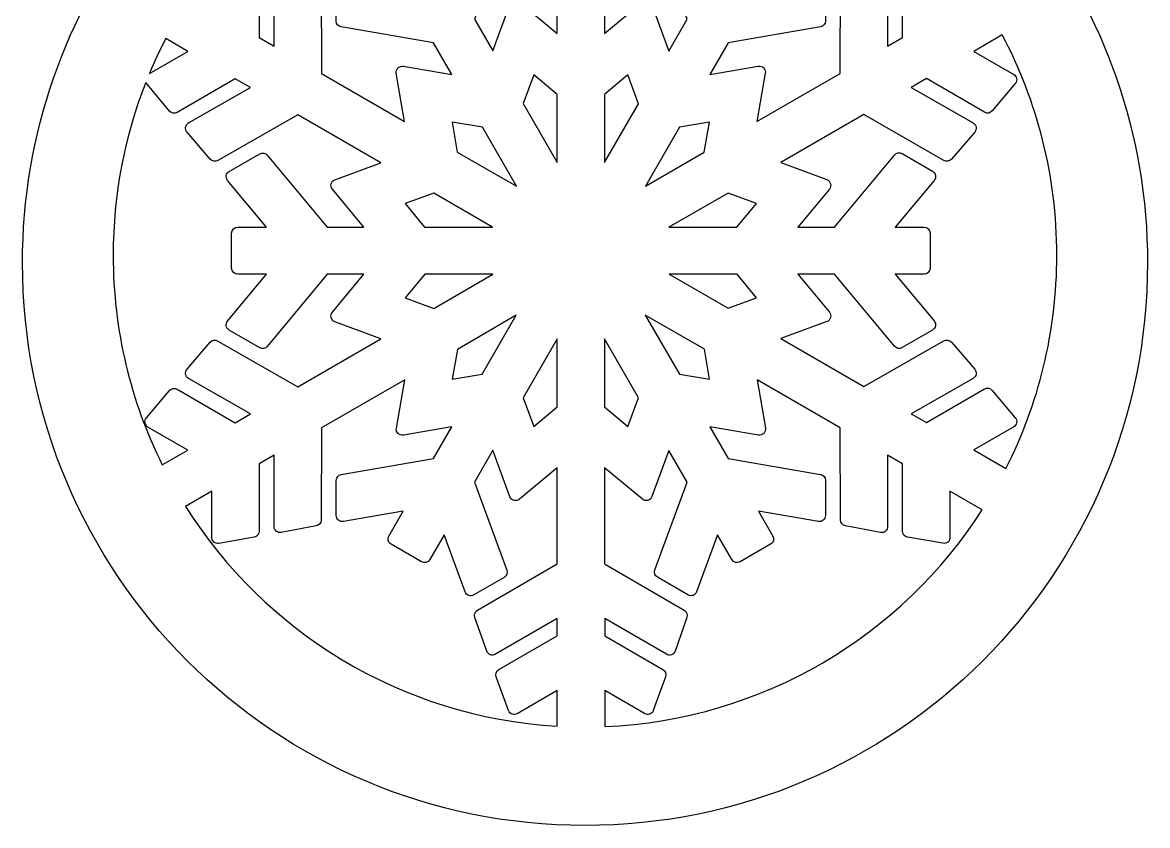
# Model space of a CAD drawing. Header units: centimetres. Extents: x 1 to 127, y -92 to 6.
# Drawn here: x 38.49 to 45.82, y -63.09 to -57.86 of the extents above; entities that cross this region are included whole.
import ezdxf

# ---------------------------------------------------------------- set-up
doc = ezdxf.new("R2010")
doc.units = ezdxf.units.CM
doc.header["$MEASUREMENT"] = 0
doc.layers.add('layer 1', color=7, linetype='Continuous')

msp = doc.modelspace()

# ---------------------------------------------------------------- linework, layer by layer
at = {"layer": 'layer 1', "color": 250}
for points, knots in [([(38.48817, -59.42313), (38.48817, -61.44934), (40.13034, -63.09186), (42.15619, -63.09186), (42.15619, -63.09186), (44.18214, -63.09186), (45.82447, -61.44934), (45.82447, -59.42313), (45.82447, -59.42313), (45.8245, -57.73485), (44.6839, -56.31398), (43.13198, -55.88647), (43.13198, -55.88647), (42.81484, -55.7557), (42.81664, -55.1913), (42.81664, -54.75315), (42.81664, -54.75315), (42.7441, -54.75315), (42.55875, -54.73358), (42.55875, -54.73358), (42.55875, -54.73358), (42.82991, -54.58963), (43.01484, -54.3045), (43.01484, -53.9761), (43.01484, -53.9761), (43.01484, -53.50257), (42.63127, -53.11869), (42.15743, -53.11869), (42.15743, -53.11869), (41.68391, -53.11869), (41.30008, -53.50257), (41.30008, -53.9761), (41.30008, -53.9761), (41.30008, -54.3045), (41.48505, -54.58963), (41.75636, -54.73358), (41.75636, -54.73358), (41.75636, -54.73358), (41.5626, -54.75315), (41.49596, -54.75315), (41.49596, -54.75315), (41.49596, -55.1913), (41.49724, -55.74954), (41.18057, -55.88647), (41.18057, -55.88647), (39.62862, -56.31401), (38.48817, -57.73487), (38.48817, -59.42313)], [0, 0, 0, 0, 0.0769231, 0.0769231, 0.0769231, 0.0769231, 0.1538462, 0.1538462, 0.1538462, 0.1538462, 0.2307692, 0.2307692, 0.2307692, 0.2307692, 0.3076923, 0.3076923, 0.3076923, 0.3076923, 0.3846154, 0.3846154, 0.3846154, 0.3846154, 0.4615385, 0.4615385, 0.4615385, 0.4615385, 0.5384615, 0.5384615, 0.5384615, 0.5384615, 0.6153846, 0.6153846, 0.6153846, 0.6153846, 0.6923077, 0.6923077, 0.6923077, 0.6923077, 0.7692308, 0.7692308, 0.7692308, 0.7692308, 0.8461538, 0.8461538, 0.8461538, 0.8461538, 1, 1, 1, 1]), ([(41.3741, -57.11907), (41.3741, -57.11907), (41.23721, -57.49039), (41.23721, -57.49039), (41.23721, -57.49039), (41.23721, -57.49039), (41.14369, -57.32838), (41.14369, -57.32838), (41.14369, -57.32838), (41.13286, -57.30963), (41.10876, -57.30316), (41.09001, -57.31399), (41.09001, -57.31399), (41.09001, -57.31399), (40.89137, -57.42868), (40.89137, -57.42868), (40.89137, -57.42868), (40.87264, -57.43948), (40.86617, -57.46361), (40.877, -57.48233), (40.877, -57.48233), (40.877, -57.48233), (40.97078, -57.64479), (40.97078, -57.64479), (40.97078, -57.64479), (40.97078, -57.64479), (40.58003, -57.57755), (40.58003, -57.57755), (40.58003, -57.57755), (40.5682, -57.57552), (40.55721, -57.5785), (40.54804, -57.58623), (40.54804, -57.58623), (40.53886, -57.59395), (40.53408, -57.60426), (40.53408, -57.61628), (40.53408, -57.61628), (40.53408, -57.61628), (40.53408, -57.84583), (40.53408, -57.84583), (40.53408, -57.84583), (40.53408, -57.86512), (40.54768, -57.88128), (40.56669, -57.88455), (40.56669, -57.88455), (40.56669, -57.88455), (41.16907, -57.98824), (41.16907, -57.98824), (41.16907, -57.98824), (41.16907, -57.98824), (41.28864, -58.19532), (41.28864, -58.19532), (41.28864, -58.19532), (41.28864, -58.19532), (40.97128, -58.14072), (40.97128, -58.14072), (40.97128, -58.14072), (40.95832, -58.13849), (40.94616, -58.14235), (40.93684, -58.15164), (40.93684, -58.15164), (40.92753, -58.16096), (40.92367, -58.17311), (40.9259, -58.1861), (40.9259, -58.1861), (40.9259, -58.1861), (40.98021, -58.5017), (40.98021, -58.5017), (40.98021, -58.5017), (40.98021, -58.5017), (40.43769, -58.18805), (40.43769, -58.18805), (40.43769, -58.18805), (40.43769, -58.18805), (40.43513, -57.58729), (40.43513, -57.58729), (40.43513, -57.58729), (40.43506, -57.56826), (40.42181, -57.55236), (40.40312, -57.54885), (40.40312, -57.54885), (40.40312, -57.54885), (40.17499, -57.50596), (40.17499, -57.50596), (40.17499, -57.50596), (40.16307, -57.50371), (40.1519, -57.5066), (40.14261, -57.51435), (40.14261, -57.51435), (40.13328, -57.5221), (40.12839, -57.53255), (40.12844, -57.54466), (40.12844, -57.54466), (40.12844, -57.54466), (40.12972, -58.00999), (40.12972, -58.00999), (40.12972, -58.00999), (40.12972, -58.00999), (40.03106, -57.95295), (40.03106, -57.95295), (40.03106, -57.95295), (40.03106, -57.95295), (40.03106, -57.5143), (40.03106, -57.5143), (40.03106, -57.5143), (40.03106, -57.49506), (40.01753, -57.47896), (39.99859, -57.47562), (39.99859, -57.47562), (39.99859, -57.47562), (39.76646, -57.43467), (39.76646, -57.43467), (39.76646, -57.43467), (40.23201, -56.8612), (40.8998, -56.45869), (41.66121, -56.33545), (41.66121, -56.33545), (41.65934, -56.33823), (41.65775, -56.34128), (41.65654, -56.34463), (41.65654, -56.34463), (41.65654, -56.34463), (41.57653, -56.56458), (41.57653, -56.56458), (41.57653, -56.56458), (41.56995, -56.58266), (41.57715, -56.60243), (41.59379, -56.61205), (41.59379, -56.61205), (41.59379, -56.61205), (41.97371, -56.83136), (41.97371, -56.83136), (41.97371, -56.83136), (41.97371, -56.83136), (41.97376, -56.94533), (41.97376, -56.94533), (41.97376, -56.94533), (41.97376, -56.94533), (41.57141, -56.71156), (41.57141, -56.71156), (41.57141, -56.71156), (41.56092, -56.70547), (41.54945, -56.70447), (41.53807, -56.70867), (41.53807, -56.70867), (41.52672, -56.71286), (41.51861, -56.72106), (41.51458, -56.73251), (41.51458, -56.73251), (41.51458, -56.73251), (41.43768, -56.95152), (41.43768, -56.95152), (41.43768, -56.95152), (41.43138, -56.96946), (41.43853, -56.98889), (41.45498, -56.99849), (41.45498, -56.99849), (41.45498, -56.99849), (41.97397, -57.30105), (41.97397, -57.30105), (41.97397, -57.30105), (41.97397, -57.30105), (41.97433, -57.92773), (41.97433, -57.92773), (41.97433, -57.92773), (41.97433, -57.92773), (41.72819, -57.72288), (41.72819, -57.72288), (41.72819, -57.72288), (41.71804, -57.71446), (41.7056, -57.71171), (41.69287, -57.71513), (41.69287, -57.71513), (41.68015, -57.71854), (41.67074, -57.72714), (41.66619, -57.73949), (41.66619, -57.73949), (41.66619, -57.73949), (41.55506, -58.0409), (41.55506, -58.0409), (41.55506, -58.0409), (41.55506, -58.0409), (41.4355, -57.83381), (41.4355, -57.83381), (41.4355, -57.83381), (41.4355, -57.83381), (41.64666, -57.26103), (41.64666, -57.26103), (41.64666, -57.26103), (41.65332, -57.24292), (41.64614, -57.22306), (41.62943, -57.21342), (41.62943, -57.21342), (41.62943, -57.21342), (41.43059, -57.09862), (41.43059, -57.09862), (41.43059, -57.09862), (41.42021, -57.09262), (41.40886, -57.09162), (41.3976, -57.0957), (41.3976, -57.0957), (41.3863, -57.09978), (41.37824, -57.10781), (41.3741, -57.11907)], [0, 0, 0, 0, 0.0192308, 0.0192308, 0.0192308, 0.0192308, 0.0384615, 0.0384615, 0.0384615, 0.0384615, 0.0576923, 0.0576923, 0.0576923, 0.0576923, 0.0769231, 0.0769231, 0.0769231, 0.0769231, 0.0961538, 0.0961538, 0.0961538, 0.0961538, 0.1153846, 0.1153846, 0.1153846, 0.1153846, 0.1346154, 0.1346154, 0.1346154, 0.1346154, 0.1538462, 0.1538462, 0.1538462, 0.1538462, 0.1730769, 0.1730769, 0.1730769, 0.1730769, 0.1923077, 0.1923077, 0.1923077, 0.1923077, 0.2115385, 0.2115385, 0.2115385, 0.2115385, 0.2307692, 0.2307692, 0.2307692, 0.2307692, 0.25, 0.25, 0.25, 0.25, 0.2692308, 0.2692308, 0.2692308, 0.2692308, 0.2884615, 0.2884615, 0.2884615, 0.2884615, 0.3076923, 0.3076923, 0.3076923, 0.3076923, 0.3269231, 0.3269231, 0.3269231, 0.3269231, 0.3461538, 0.3461538, 0.3461538, 0.3461538, 0.3653846, 0.3653846, 0.3653846, 0.3653846, 0.3846154, 0.3846154, 0.3846154, 0.3846154, 0.4038462, 0.4038462, 0.4038462, 0.4038462, 0.4230769, 0.4230769, 0.4230769, 0.4230769, 0.4423077, 0.4423077, 0.4423077, 0.4423077, 0.4615385, 0.4615385, 0.4615385, 0.4615385, 0.4807692, 0.4807692, 0.4807692, 0.4807692, 0.5, 0.5, 0.5, 0.5, 0.5192308, 0.5192308, 0.5192308, 0.5192308, 0.5384615, 0.5384615, 0.5384615, 0.5384615, 0.5576923, 0.5576923, 0.5576923, 0.5576923, 0.5769231, 0.5769231, 0.5769231, 0.5769231, 0.5961538, 0.5961538, 0.5961538, 0.5961538, 0.6153846, 0.6153846, 0.6153846, 0.6153846, 0.6346154, 0.6346154, 0.6346154, 0.6346154, 0.6538462, 0.6538462, 0.6538462, 0.6538462, 0.6730769, 0.6730769, 0.6730769, 0.6730769, 0.6923077, 0.6923077, 0.6923077, 0.6923077, 0.7115385, 0.7115385, 0.7115385, 0.7115385, 0.7307692, 0.7307692, 0.7307692, 0.7307692, 0.75, 0.75, 0.75, 0.75, 0.7692308, 0.7692308, 0.7692308, 0.7692308, 0.7884615, 0.7884615, 0.7884615, 0.7884615, 0.8076923, 0.8076923, 0.8076923, 0.8076923, 0.8269231, 0.8269231, 0.8269231, 0.8269231, 0.8461538, 0.8461538, 0.8461538, 0.8461538, 0.8653846, 0.8653846, 0.8653846, 0.8653846, 0.8846154, 0.8846154, 0.8846154, 0.8846154, 0.9038462, 0.9038462, 0.9038462, 0.9038462, 0.9230769, 0.9230769, 0.9230769, 0.9230769, 0.9423077, 0.9423077, 0.9423077, 0.9423077, 0.9615385, 0.9615385, 0.9615385, 0.9615385, 1, 1, 1, 1]), ([(42.52974, -57.72259), (42.52974, -57.72259), (42.2836, -57.92742), (42.2836, -57.92742), (42.2836, -57.92742), (42.2836, -57.92742), (42.28398, -57.30075), (42.28398, -57.30075), (42.28398, -57.30075), (42.28398, -57.30075), (42.80297, -56.99818), (42.80297, -56.99818), (42.80297, -56.99818), (42.81942, -56.9886), (42.82655, -56.96917), (42.82024, -56.95123), (42.82024, -56.95123), (42.82024, -56.95123), (42.74334, -56.7322), (42.74334, -56.7322), (42.74334, -56.7322), (42.73931, -56.72076), (42.73121, -56.71256), (42.71985, -56.70834), (42.71985, -56.70834), (42.70848, -56.70414), (42.69699, -56.70514), (42.68651, -56.71123), (42.68651, -56.71123), (42.68651, -56.71123), (42.28417, -56.94502), (42.28417, -56.94502), (42.28417, -56.94502), (42.28417, -56.94502), (42.28426, -56.83105), (42.28426, -56.83105), (42.28426, -56.83105), (42.28426, -56.83105), (42.66409, -56.61174), (42.66409, -56.61174), (42.66409, -56.61174), (42.68075, -56.60212), (42.68796, -56.58235), (42.68137, -56.56429), (42.68137, -56.56429), (42.68137, -56.56429), (42.60138, -56.34434), (42.60138, -56.34434), (42.60138, -56.34434), (42.59856, -56.33657), (42.59387, -56.33031), (42.58754, -56.32583), (42.58754, -56.32583), (43.47586, -56.45042), (44.24241, -56.95426), (44.71841, -57.66844), (44.71841, -57.66844), (44.71841, -57.66844), (44.53536, -57.77428), (44.53536, -57.77428), (44.53536, -57.77428), (44.53536, -57.77428), (44.53593, -57.47335), (44.53593, -57.47335), (44.53593, -57.47335), (44.53595, -57.46131), (44.53114, -57.45095), (44.52192, -57.4432), (44.52192, -57.4432), (44.51272, -57.43545), (44.50166, -57.43249), (44.48981, -57.4346), (44.48981, -57.4346), (44.48981, -57.4346), (44.25933, -57.47532), (44.25933, -57.47532), (44.25933, -57.47532), (44.2404, -57.47863), (44.22689, -57.49477), (44.22689, -57.51399), (44.22689, -57.51399), (44.22689, -57.51399), (44.22689, -57.95262), (44.22689, -57.95262), (44.22689, -57.95262), (44.22689, -57.95262), (44.1282, -58.00966), (44.1282, -58.00966), (44.1282, -58.00966), (44.1282, -58.00966), (44.12948, -57.54433), (44.12948, -57.54433), (44.12948, -57.54433), (44.12953, -57.53222), (44.12465, -57.52177), (44.11531, -57.51404), (44.11531, -57.51404), (44.106, -57.50627), (44.09486, -57.50337), (44.08294, -57.50563), (44.08294, -57.50563), (44.08294, -57.50563), (43.85483, -57.54852), (43.85483, -57.54852), (43.85483, -57.54852), (43.83613, -57.55203), (43.82289, -57.56796), (43.82279, -57.58696), (43.82279, -57.58696), (43.82279, -57.58696), (43.82023, -58.18771), (43.82023, -58.18771), (43.82023, -58.18771), (43.82023, -58.18771), (43.27773, -58.50137), (43.27773, -58.50137), (43.27773, -58.50137), (43.27773, -58.50137), (43.33205, -58.18579), (43.33205, -58.18579), (43.33205, -58.18579), (43.33426, -58.17281), (43.33039, -58.16065), (43.3211, -58.15134), (43.3211, -58.15134), (43.31179, -58.14202), (43.29963, -58.13816), (43.28664, -58.14039), (43.28664, -58.14039), (43.28664, -58.14039), (42.97009, -58.19487), (42.97009, -58.19487), (42.97009, -58.19487), (42.97009, -58.19487), (43.08966, -57.98776), (43.08966, -57.98776), (43.08966, -57.98776), (43.08966, -57.98776), (43.69126, -57.88424), (43.69126, -57.88424), (43.69126, -57.88424), (43.71027, -57.88097), (43.7239, -57.86481), (43.7239, -57.84552), (43.7239, -57.84552), (43.7239, -57.84552), (43.7239, -57.61597), (43.7239, -57.61597), (43.7239, -57.61597), (43.7239, -57.60398), (43.71908, -57.59365), (43.70991, -57.58592), (43.70991, -57.58592), (43.70074, -57.57819), (43.68974, -57.57521), (43.67792, -57.57725), (43.67792, -57.57725), (43.67792, -57.57725), (43.28792, -57.64434), (43.28792, -57.64434), (43.28792, -57.64434), (43.28792, -57.64434), (43.38147, -57.48233), (43.38147, -57.48233), (43.38147, -57.48233), (43.39227, -57.46358), (43.38583, -57.43948), (43.36708, -57.42865), (43.36708, -57.42865), (43.36708, -57.42865), (43.16846, -57.31399), (43.16846, -57.31399), (43.16846, -57.31399), (43.14971, -57.30316), (43.12561, -57.30963), (43.11478, -57.32838), (43.11478, -57.32838), (43.11478, -57.32838), (43.02098, -57.49081), (43.02098, -57.49081), (43.02098, -57.49081), (43.02098, -57.49081), (42.88383, -57.11876), (42.88383, -57.11876), (42.88383, -57.11876), (42.87968, -57.1075), (42.8716, -57.09947), (42.86032, -57.09542), (42.86032, -57.09542), (42.84904, -57.09132), (42.83769, -57.09234), (42.82731, -57.09833), (42.82731, -57.09833), (42.82731, -57.09833), (42.62849, -57.21311), (42.62849, -57.21311), (42.62849, -57.21311), (42.61179, -57.22273), (42.60461, -57.24261), (42.61126, -57.26072), (42.61126, -57.26072), (42.61126, -57.26072), (42.82271, -57.83424), (42.82271, -57.83424), (42.82271, -57.83424), (42.82271, -57.83424), (42.70312, -58.04135), (42.70312, -58.04135), (42.70312, -58.04135), (42.70312, -58.04135), (42.59174, -57.73921), (42.59174, -57.73921), (42.59174, -57.73921), (42.58719, -57.72686), (42.57778, -57.71826), (42.56505, -57.71484), (42.56505, -57.71484), (42.55233, -57.71143), (42.53988, -57.71418), (42.52974, -57.72259)], [0, 0, 0, 0, 0.0178571, 0.0178571, 0.0178571, 0.0178571, 0.0357143, 0.0357143, 0.0357143, 0.0357143, 0.0535714, 0.0535714, 0.0535714, 0.0535714, 0.0714286, 0.0714286, 0.0714286, 0.0714286, 0.0892857, 0.0892857, 0.0892857, 0.0892857, 0.1071429, 0.1071429, 0.1071429, 0.1071429, 0.125, 0.125, 0.125, 0.125, 0.1428571, 0.1428571, 0.1428571, 0.1428571, 0.1607143, 0.1607143, 0.1607143, 0.1607143, 0.1785714, 0.1785714, 0.1785714, 0.1785714, 0.1964286, 0.1964286, 0.1964286, 0.1964286, 0.2142857, 0.2142857, 0.2142857, 0.2142857, 0.2321429, 0.2321429, 0.2321429, 0.2321429, 0.25, 0.25, 0.25, 0.25, 0.2678571, 0.2678571, 0.2678571, 0.2678571, 0.2857143, 0.2857143, 0.2857143, 0.2857143, 0.3035714, 0.3035714, 0.3035714, 0.3035714, 0.3214286, 0.3214286, 0.3214286, 0.3214286, 0.3392857, 0.3392857, 0.3392857, 0.3392857, 0.3571429, 0.3571429, 0.3571429, 0.3571429, 0.375, 0.375, 0.375, 0.375, 0.3928571, 0.3928571, 0.3928571, 0.3928571, 0.4107143, 0.4107143, 0.4107143, 0.4107143, 0.4285714, 0.4285714, 0.4285714, 0.4285714, 0.4464286, 0.4464286, 0.4464286, 0.4464286, 0.4642857, 0.4642857, 0.4642857, 0.4642857, 0.4821429, 0.4821429, 0.4821429, 0.4821429, 0.5, 0.5, 0.5, 0.5, 0.5178571, 0.5178571, 0.5178571, 0.5178571, 0.5357143, 0.5357143, 0.5357143, 0.5357143, 0.5535714, 0.5535714, 0.5535714, 0.5535714, 0.5714286, 0.5714286, 0.5714286, 0.5714286, 0.5892857, 0.5892857, 0.5892857, 0.5892857, 0.6071429, 0.6071429, 0.6071429, 0.6071429, 0.625, 0.625, 0.625, 0.625, 0.6428571, 0.6428571, 0.6428571, 0.6428571, 0.6607143, 0.6607143, 0.6607143, 0.6607143, 0.6785714, 0.6785714, 0.6785714, 0.6785714, 0.6964286, 0.6964286, 0.6964286, 0.6964286, 0.7142857, 0.7142857, 0.7142857, 0.7142857, 0.7321429, 0.7321429, 0.7321429, 0.7321429, 0.75, 0.75, 0.75, 0.75, 0.7678571, 0.7678571, 0.7678571, 0.7678571, 0.7857143, 0.7857143, 0.7857143, 0.7857143, 0.8035714, 0.8035714, 0.8035714, 0.8035714, 0.8214286, 0.8214286, 0.8214286, 0.8214286, 0.8392857, 0.8392857, 0.8392857, 0.8392857, 0.8571429, 0.8571429, 0.8571429, 0.8571429, 0.875, 0.875, 0.875, 0.875, 0.8928571, 0.8928571, 0.8928571, 0.8928571, 0.9107143, 0.9107143, 0.9107143, 0.9107143, 0.9285714, 0.9285714, 0.9285714, 0.9285714, 0.9464286, 0.9464286, 0.9464286, 0.9464286, 0.9642857, 0.9642857, 0.9642857, 0.9642857, 1, 1, 1, 1]), ([(43.97551, -60.22999), (43.97551, -60.22999), (43.43263, -59.91695), (43.43263, -59.91695), (43.43263, -59.91695), (43.43263, -59.91695), (43.73311, -59.80618), (43.73311, -59.80618), (43.73311, -59.80618), (43.74546, -59.80163), (43.75406, -59.79222), (43.75745, -59.77949), (43.75745, -59.77949), (43.76087, -59.76677), (43.75814, -59.75433), (43.7497, -59.74418), (43.7497, -59.74418), (43.7497, -59.74418), (43.54423, -59.49728), (43.54423, -59.49728), (43.54423, -59.49728), (43.54423, -59.49728), (43.7834, -59.49726), (43.7834, -59.49726), (43.7834, -59.49726), (43.7834, -59.49726), (44.17385, -59.96653), (44.17385, -59.96653), (44.17385, -59.96653), (44.18617, -59.98136), (44.20698, -59.98509), (44.22369, -59.97542), (44.22369, -59.97542), (44.22369, -59.97542), (44.42248, -59.86064), (44.42248, -59.86064), (44.42248, -59.86064), (44.43288, -59.85462), (44.43942, -59.84531), (44.44151, -59.8335), (44.44151, -59.8335), (44.44362, -59.8217), (44.44073, -59.81068), (44.43305, -59.80146), (44.43305, -59.80146), (44.43305, -59.80146), (44.17992, -59.49726), (44.17992, -59.49726), (44.17992, -59.49726), (44.17992, -59.49726), (44.36702, -59.49726), (44.36702, -59.49726), (44.36702, -59.49726), (44.38863, -59.49726), (44.40629, -59.4796), (44.40629, -59.45797), (44.40629, -59.45797), (44.40629, -59.45797), (44.40629, -59.22865), (44.40629, -59.22865), (44.40629, -59.22865), (44.40629, -59.20702), (44.38863, -59.18936), (44.36702, -59.18936), (44.36702, -59.18936), (44.36702, -59.18936), (44.17944, -59.18936), (44.17944, -59.18936), (44.17944, -59.18936), (44.17944, -59.18936), (44.43305, -58.88454), (44.43305, -58.88454), (44.43305, -58.88454), (44.44073, -58.87532), (44.44362, -58.8643), (44.44151, -58.8525), (44.44151, -58.8525), (44.4394, -58.8407), (44.43288, -58.83138), (44.42248, -58.82539), (44.42248, -58.82539), (44.42248, -58.82539), (44.22366, -58.71061), (44.22366, -58.71061), (44.22366, -58.71061), (44.20696, -58.70097), (44.18617, -58.70469), (44.17382, -58.7195), (44.17382, -58.7195), (44.17382, -58.7195), (43.78288, -59.18936), (43.78288, -59.18936), (43.78288, -59.18936), (43.78288, -59.18936), (43.54373, -59.18936), (43.54373, -59.18936), (43.54373, -59.18936), (43.54373, -59.18936), (43.7497, -58.94182), (43.7497, -58.94182), (43.7497, -58.94182), (43.75812, -58.9317), (43.76084, -58.91924), (43.75745, -58.90653), (43.75745, -58.90653), (43.75404, -58.89381), (43.74544, -58.88438), (43.73309, -58.87983), (43.73309, -58.87983), (43.73309, -58.87983), (43.43263, -58.76905), (43.43263, -58.76905), (43.43263, -58.76905), (43.43263, -58.76905), (43.97551, -58.45604), (43.97551, -58.45604), (43.97551, -58.45604), (43.97551, -58.45604), (44.49706, -58.75422), (44.49706, -58.75422), (44.49706, -58.75422), (44.51358, -58.76365), (44.53396, -58.76012), (44.54635, -58.74569), (44.54635, -58.74569), (44.54635, -58.74569), (44.6976, -58.56958), (44.6976, -58.56958), (44.6976, -58.56958), (44.70549, -58.56038), (44.70855, -58.54929), (44.70651, -58.53735), (44.70651, -58.53735), (44.70445, -58.5254), (44.69786, -58.51595), (44.68734, -58.50993), (44.68734, -58.50993), (44.68734, -58.50993), (44.28372, -58.27836), (44.28372, -58.27836), (44.28372, -58.27836), (44.28372, -58.27836), (44.38243, -58.22144), (44.38243, -58.22144), (44.38243, -58.22144), (44.38243, -58.22144), (44.7623, -58.44073), (44.7623, -58.44073), (44.7623, -58.44073), (44.77896, -58.45035), (44.79965, -58.4467), (44.81204, -58.43198), (44.81204, -58.43198), (44.81204, -58.43198), (44.96253, -58.25272), (44.96253, -58.25272), (44.96253, -58.25272), (44.97026, -58.2435), (44.97322, -58.23246), (44.97111, -58.22058), (44.97111, -58.22058), (44.96903, -58.20873), (44.96246, -58.1994), (44.95201, -58.1934), (44.95201, -58.1934), (44.95201, -58.1934), (44.69111, -58.04348), (44.69111, -58.04348), (44.69111, -58.04348), (44.69111, -58.04348), (44.87769, -57.93589), (44.87769, -57.93589), (44.87769, -57.93589), (45.10459, -58.36472), (45.2332, -58.85357), (45.2332, -59.37248), (45.2332, -59.37248), (45.2332, -59.8732), (45.1135, -60.34593), (44.90132, -60.76375), (44.90132, -60.76375), (44.90132, -60.76375), (44.69111, -60.64255), (44.69111, -60.64255), (44.69111, -60.64255), (44.69111, -60.64255), (44.95201, -60.49258), (44.95201, -60.49258), (44.95201, -60.49258), (44.96246, -60.48658), (44.96903, -60.47722), (44.97111, -60.46537), (44.97111, -60.46537), (44.97322, -60.45352), (44.97026, -60.44248), (44.96253, -60.43326), (44.96253, -60.43326), (44.96253, -60.43326), (44.81204, -60.25402), (44.81204, -60.25402), (44.81204, -60.25402), (44.79965, -60.23928), (44.77896, -60.23563), (44.7623, -60.24525), (44.7623, -60.24525), (44.7623, -60.24525), (44.38245, -60.46457), (44.38245, -60.46457), (44.38245, -60.46457), (44.38245, -60.46457), (44.28372, -60.40764), (44.28372, -60.40764), (44.28372, -60.40764), (44.28372, -60.40764), (44.68734, -60.1761), (44.68734, -60.1761), (44.68734, -60.1761), (44.69786, -60.17008), (44.70445, -60.16063), (44.70651, -60.14868), (44.70651, -60.14868), (44.70855, -60.13674), (44.70549, -60.12562), (44.6976, -60.11643), (44.6976, -60.11643), (44.6976, -60.11643), (44.54635, -59.94032), (44.54635, -59.94032), (44.54635, -59.94032), (44.53396, -59.92588), (44.51358, -59.92235), (44.49706, -59.93181), (44.49706, -59.93181), (44.49706, -59.93181), (43.97551, -60.22999), (43.97551, -60.22999)], [0, 0, 0, 0, 0.0166667, 0.0166667, 0.0166667, 0.0166667, 0.0333333, 0.0333333, 0.0333333, 0.0333333, 0.05, 0.05, 0.05, 0.05, 0.0666667, 0.0666667, 0.0666667, 0.0666667, 0.0833333, 0.0833333, 0.0833333, 0.0833333, 0.1, 0.1, 0.1, 0.1, 0.1166667, 0.1166667, 0.1166667, 0.1166667, 0.1333333, 0.1333333, 0.1333333, 0.1333333, 0.15, 0.15, 0.15, 0.15, 0.1666667, 0.1666667, 0.1666667, 0.1666667, 0.1833333, 0.1833333, 0.1833333, 0.1833333, 0.2, 0.2, 0.2, 0.2, 0.2166667, 0.2166667, 0.2166667, 0.2166667, 0.2333333, 0.2333333, 0.2333333, 0.2333333, 0.25, 0.25, 0.25, 0.25, 0.2666667, 0.2666667, 0.2666667, 0.2666667, 0.2833333, 0.2833333, 0.2833333, 0.2833333, 0.3, 0.3, 0.3, 0.3, 0.3166667, 0.3166667, 0.3166667, 0.3166667, 0.3333333, 0.3333333, 0.3333333, 0.3333333, 0.35, 0.35, 0.35, 0.35, 0.3666667, 0.3666667, 0.3666667, 0.3666667, 0.3833333, 0.3833333, 0.3833333, 0.3833333, 0.4, 0.4, 0.4, 0.4, 0.4166667, 0.4166667, 0.4166667, 0.4166667, 0.4333333, 0.4333333, 0.4333333, 0.4333333, 0.45, 0.45, 0.45, 0.45, 0.4666667, 0.4666667, 0.4666667, 0.4666667, 0.4833333, 0.4833333, 0.4833333, 0.4833333, 0.5, 0.5, 0.5, 0.5, 0.5166667, 0.5166667, 0.5166667, 0.5166667, 0.5333333, 0.5333333, 0.5333333, 0.5333333, 0.55, 0.55, 0.55, 0.55, 0.5666667, 0.5666667, 0.5666667, 0.5666667, 0.5833333, 0.5833333, 0.5833333, 0.5833333, 0.6, 0.6, 0.6, 0.6, 0.6166667, 0.6166667, 0.6166667, 0.6166667, 0.6333333, 0.6333333, 0.6333333, 0.6333333, 0.65, 0.65, 0.65, 0.65, 0.6666667, 0.6666667, 0.6666667, 0.6666667, 0.6833333, 0.6833333, 0.6833333, 0.6833333, 0.7, 0.7, 0.7, 0.7, 0.7166667, 0.7166667, 0.7166667, 0.7166667, 0.7333333, 0.7333333, 0.7333333, 0.7333333, 0.75, 0.75, 0.75, 0.75, 0.7666667, 0.7666667, 0.7666667, 0.7666667, 0.7833333, 0.7833333, 0.7833333, 0.7833333, 0.8, 0.8, 0.8, 0.8, 0.8166667, 0.8166667, 0.8166667, 0.8166667, 0.8333333, 0.8333333, 0.8333333, 0.8333333, 0.85, 0.85, 0.85, 0.85, 0.8666667, 0.8666667, 0.8666667, 0.8666667, 0.8833333, 0.8833333, 0.8833333, 0.8833333, 0.9, 0.9, 0.9, 0.9, 0.9166667, 0.9166667, 0.9166667, 0.9166667, 0.9333333, 0.9333333, 0.9333333, 0.9333333, 0.95, 0.95, 0.95, 0.95, 0.9666667, 0.9666667, 0.9666667, 0.9666667, 1, 1, 1, 1]), ([(39.56739, -58.0441), (39.56739, -58.0441), (39.31551, -58.18885), (39.31551, -58.18885), (39.31551, -58.18885), (39.348, -58.111), (39.38355, -58.03478), (39.42209, -57.96032), (39.42209, -57.96032), (39.42209, -57.96032), (39.56739, -58.0441), (39.56739, -58.0441)], [0, 0, 0, 0, 0.25, 0.25, 0.25, 0.25, 0.5, 0.5, 0.5, 0.5, 1, 1, 1, 1]), ([(39.56739, -60.64314), (39.56739, -60.64314), (39.3995, -60.73993), (39.3995, -60.73993), (39.3995, -60.73993), (39.19472, -60.32801), (39.07944, -59.86372), (39.07944, -59.37248), (39.07944, -59.37248), (39.07944, -58.97536), (39.15471, -58.59579), (39.29172, -58.24727), (39.29172, -58.24727), (39.29172, -58.24727), (39.44645, -58.4326), (39.44645, -58.4326), (39.44645, -58.4326), (39.45882, -58.44734), (39.47953, -58.45096), (39.49619, -58.44137), (39.49619, -58.44137), (39.49619, -58.44137), (39.87604, -58.22205), (39.87604, -58.22205), (39.87604, -58.22205), (39.87604, -58.22205), (39.9748, -58.279), (39.9748, -58.279), (39.9748, -58.279), (39.9748, -58.279), (39.57118, -58.51054), (39.57118, -58.51054), (39.57118, -58.51054), (39.56066, -58.51656), (39.55407, -58.52602), (39.55201, -58.53796), (39.55201, -58.53796), (39.54997, -58.54991), (39.55302, -58.56102), (39.56092, -58.57022), (39.56092, -58.57022), (39.56092, -58.57022), (39.71212, -58.7463), (39.71212, -58.7463), (39.71212, -58.7463), (39.72451, -58.76074), (39.74492, -58.76427), (39.76144, -58.75484), (39.76144, -58.75484), (39.76144, -58.75484), (40.28296, -58.45668), (40.28296, -58.45668), (40.28296, -58.45668), (40.28296, -58.45668), (40.82586, -58.76967), (40.82586, -58.76967), (40.82586, -58.76967), (40.82586, -58.76967), (40.5254, -58.88044), (40.5254, -58.88044), (40.5254, -58.88044), (40.51306, -58.88499), (40.50445, -58.89442), (40.50104, -58.90715), (40.50104, -58.90715), (40.49763, -58.91985), (40.50038, -58.93232), (40.50879, -58.94244), (40.50879, -58.94244), (40.50879, -58.94244), (40.71426, -59.18936), (40.71426, -59.18936), (40.71426, -59.18936), (40.71426, -59.18936), (40.47511, -59.18936), (40.47511, -59.18936), (40.47511, -59.18936), (40.47511, -59.18936), (40.08465, -58.72012), (40.08465, -58.72012), (40.08465, -58.72012), (40.07232, -58.7053), (40.05151, -58.70158), (40.03481, -58.71123), (40.03481, -58.71123), (40.03481, -58.71123), (39.83599, -58.82598), (39.83599, -58.82598), (39.83599, -58.82598), (39.82561, -58.83198), (39.81907, -58.84129), (39.81699, -58.85312), (39.81699, -58.85312), (39.81488, -58.86492), (39.81777, -58.87591), (39.82545, -58.88513), (39.82545, -58.88513), (39.82545, -58.88513), (40.07855, -59.18936), (40.07855, -59.18936), (40.07855, -59.18936), (40.07855, -59.18936), (39.89147, -59.18936), (39.89147, -59.18936), (39.89147, -59.18936), (39.86984, -59.18936), (39.85218, -59.20702), (39.85218, -59.22865), (39.85218, -59.22865), (39.85218, -59.22865), (39.85218, -59.45799), (39.85218, -59.45799), (39.85218, -59.45799), (39.85218, -59.47963), (39.86984, -59.49728), (39.89147, -59.49728), (39.89147, -59.49728), (39.89147, -59.49728), (40.07905, -59.49728), (40.07905, -59.49728), (40.07905, -59.49728), (40.07905, -59.49728), (39.82545, -59.80208), (39.82545, -59.80208), (39.82545, -59.80208), (39.81777, -59.8113), (39.81488, -59.82232), (39.81699, -59.83412), (39.81699, -59.83412), (39.81907, -59.84595), (39.82561, -59.85524), (39.83599, -59.86123), (39.83599, -59.86123), (39.83599, -59.86123), (40.03481, -59.97603), (40.03481, -59.97603), (40.03481, -59.97603), (40.05151, -59.98568), (40.07232, -59.98196), (40.08465, -59.96714), (40.08465, -59.96714), (40.08465, -59.96714), (40.47561, -59.49728), (40.47561, -59.49728), (40.47561, -59.49728), (40.47561, -59.49728), (40.71476, -59.49728), (40.71476, -59.49728), (40.71476, -59.49728), (40.71476, -59.49728), (40.50879, -59.74482), (40.50879, -59.74482), (40.50879, -59.74482), (40.50038, -59.75494), (40.49763, -59.76741), (40.50104, -59.78011), (40.50104, -59.78011), (40.50445, -59.79284), (40.51306, -59.80227), (40.5254, -59.80682), (40.5254, -59.80682), (40.5254, -59.80682), (40.82586, -59.91759), (40.82586, -59.91759), (40.82586, -59.91759), (40.82586, -59.91759), (40.28296, -60.23059), (40.28296, -60.23059), (40.28296, -60.23059), (40.28296, -60.23059), (39.76144, -59.93243), (39.76144, -59.93243), (39.76144, -59.93243), (39.74492, -59.92299), (39.72451, -59.92652), (39.71212, -59.94096), (39.71212, -59.94096), (39.71212, -59.94096), (39.56092, -60.11704), (39.56092, -60.11704), (39.56092, -60.11704), (39.55302, -60.12624), (39.54997, -60.13735), (39.55201, -60.1493), (39.55201, -60.1493), (39.55407, -60.16124), (39.56068, -60.1707), (39.57118, -60.17672), (39.57118, -60.17672), (39.57118, -60.17672), (39.9748, -60.40826), (39.9748, -60.40826), (39.9748, -60.40826), (39.9748, -60.40826), (39.87604, -60.46518), (39.87604, -60.46518), (39.87604, -60.46518), (39.87604, -60.46518), (39.49619, -60.24589), (39.49619, -60.24589), (39.49619, -60.24589), (39.47953, -60.23627), (39.45882, -60.23992), (39.44645, -60.25464), (39.44645, -60.25464), (39.44645, -60.25464), (39.29598, -60.4339), (39.29598, -60.4339), (39.29598, -60.4339), (39.28823, -60.44312), (39.28529, -60.45416), (39.28738, -60.46604), (39.28738, -60.46604), (39.28949, -60.47789), (39.29605, -60.48722), (39.30651, -60.49322), (39.30651, -60.49322), (39.30651, -60.49322), (39.56739, -60.64314), (39.56739, -60.64314)], [0, 0, 0, 0, 0.0178571, 0.0178571, 0.0178571, 0.0178571, 0.0357143, 0.0357143, 0.0357143, 0.0357143, 0.0535714, 0.0535714, 0.0535714, 0.0535714, 0.0714286, 0.0714286, 0.0714286, 0.0714286, 0.0892857, 0.0892857, 0.0892857, 0.0892857, 0.1071429, 0.1071429, 0.1071429, 0.1071429, 0.125, 0.125, 0.125, 0.125, 0.1428571, 0.1428571, 0.1428571, 0.1428571, 0.1607143, 0.1607143, 0.1607143, 0.1607143, 0.1785714, 0.1785714, 0.1785714, 0.1785714, 0.1964286, 0.1964286, 0.1964286, 0.1964286, 0.2142857, 0.2142857, 0.2142857, 0.2142857, 0.2321429, 0.2321429, 0.2321429, 0.2321429, 0.25, 0.25, 0.25, 0.25, 0.2678571, 0.2678571, 0.2678571, 0.2678571, 0.2857143, 0.2857143, 0.2857143, 0.2857143, 0.3035714, 0.3035714, 0.3035714, 0.3035714, 0.3214286, 0.3214286, 0.3214286, 0.3214286, 0.3392857, 0.3392857, 0.3392857, 0.3392857, 0.3571429, 0.3571429, 0.3571429, 0.3571429, 0.375, 0.375, 0.375, 0.375, 0.3928571, 0.3928571, 0.3928571, 0.3928571, 0.4107143, 0.4107143, 0.4107143, 0.4107143, 0.4285714, 0.4285714, 0.4285714, 0.4285714, 0.4464286, 0.4464286, 0.4464286, 0.4464286, 0.4642857, 0.4642857, 0.4642857, 0.4642857, 0.4821429, 0.4821429, 0.4821429, 0.4821429, 0.5, 0.5, 0.5, 0.5, 0.5178571, 0.5178571, 0.5178571, 0.5178571, 0.5357143, 0.5357143, 0.5357143, 0.5357143, 0.5535714, 0.5535714, 0.5535714, 0.5535714, 0.5714286, 0.5714286, 0.5714286, 0.5714286, 0.5892857, 0.5892857, 0.5892857, 0.5892857, 0.6071429, 0.6071429, 0.6071429, 0.6071429, 0.625, 0.625, 0.625, 0.625, 0.6428571, 0.6428571, 0.6428571, 0.6428571, 0.6607143, 0.6607143, 0.6607143, 0.6607143, 0.6785714, 0.6785714, 0.6785714, 0.6785714, 0.6964286, 0.6964286, 0.6964286, 0.6964286, 0.7142857, 0.7142857, 0.7142857, 0.7142857, 0.7321429, 0.7321429, 0.7321429, 0.7321429, 0.75, 0.75, 0.75, 0.75, 0.7678571, 0.7678571, 0.7678571, 0.7678571, 0.7857143, 0.7857143, 0.7857143, 0.7857143, 0.8035714, 0.8035714, 0.8035714, 0.8035714, 0.8214286, 0.8214286, 0.8214286, 0.8214286, 0.8392857, 0.8392857, 0.8392857, 0.8392857, 0.8571429, 0.8571429, 0.8571429, 0.8571429, 0.875, 0.875, 0.875, 0.875, 0.8928571, 0.8928571, 0.8928571, 0.8928571, 0.9107143, 0.9107143, 0.9107143, 0.9107143, 0.9285714, 0.9285714, 0.9285714, 0.9285714, 0.9464286, 0.9464286, 0.9464286, 0.9464286, 0.9642857, 0.9642857, 0.9642857, 0.9642857, 1, 1, 1, 1]), ([(41.97459, -58.32441), (41.97459, -58.32441), (41.97485, -58.76796), (41.97485, -58.76796), (41.97485, -58.76796), (41.97485, -58.76796), (41.75333, -58.3843), (41.75333, -58.3843), (41.75333, -58.3843), (41.75333, -58.3843), (41.82211, -58.19748), (41.82211, -58.19748), (41.82211, -58.19748), (41.82211, -58.19748), (41.97459, -58.32441), (41.97459, -58.32441)], [0, 0, 0, 0, 0.2, 0.2, 0.2, 0.2, 0.4, 0.4, 0.4, 0.4, 0.6, 0.6, 0.6, 0.6, 1, 1, 1, 1]), ([(42.5049, -58.38472), (42.5049, -58.38472), (42.2831, -58.76887), (42.2831, -58.76887), (42.2831, -58.76887), (42.2831, -58.76887), (42.28336, -58.3241), (42.28336, -58.3241), (42.28336, -58.3241), (42.28336, -58.3241), (42.43582, -58.19717), (42.43582, -58.19717), (42.43582, -58.19717), (42.43582, -58.19717), (42.5049, -58.38472), (42.5049, -58.38472)], [0, 0, 0, 0, 0.2, 0.2, 0.2, 0.2, 0.4, 0.4, 0.4, 0.4, 0.6, 0.6, 0.6, 0.6, 1, 1, 1, 1]), ([(41.7087, -58.92286), (41.7087, -58.92286), (41.32364, -58.70023), (41.32364, -58.70023), (41.32364, -58.70023), (41.32364, -58.70023), (41.28992, -58.50471), (41.28992, -58.50471), (41.28992, -58.50471), (41.28992, -58.50471), (41.4869, -58.53867), (41.4869, -58.53867), (41.4869, -58.53867), (41.4869, -58.53867), (41.7087, -58.92286), (41.7087, -58.92286)], [0, 0, 0, 0, 0.2, 0.2, 0.2, 0.2, 0.4, 0.4, 0.4, 0.4, 0.6, 0.6, 0.6, 0.6, 1, 1, 1, 1]), ([(42.93431, -58.69992), (42.93431, -58.69992), (42.55031, -58.92194), (42.55031, -58.92194), (42.55031, -58.92194), (42.55031, -58.92194), (42.77183, -58.53825), (42.77183, -58.53825), (42.77183, -58.53825), (42.77183, -58.53825), (42.96801, -58.50441), (42.96801, -58.50441), (42.96801, -58.50441), (42.96801, -58.50441), (42.93431, -58.69992), (42.93431, -58.69992)], [0, 0, 0, 0, 0.2, 0.2, 0.2, 0.2, 0.4, 0.4, 0.4, 0.4, 0.6, 0.6, 0.6, 0.6, 1, 1, 1, 1]), ([(41.55378, -59.18936), (41.55378, -59.18936), (41.11075, -59.18936), (41.11075, -59.18936), (41.11075, -59.18936), (41.11075, -59.18936), (40.98337, -59.03638), (40.98337, -59.03638), (40.98337, -59.03638), (40.98337, -59.03638), (41.16952, -58.96782), (41.16952, -58.96782), (41.16952, -58.96782), (41.16952, -58.96782), (41.55378, -59.18936), (41.55378, -59.18936)], [0, 0, 0, 0, 0.2, 0.2, 0.2, 0.2, 0.4, 0.4, 0.4, 0.4, 0.6, 0.6, 0.6, 0.6, 1, 1, 1, 1]), ([(43.14725, -59.18936), (43.14725, -59.18936), (42.70364, -59.18936), (42.70364, -59.18936), (42.70364, -59.18936), (42.70364, -59.18936), (43.08895, -58.96718), (43.08895, -58.96718), (43.08895, -58.96718), (43.08895, -58.96718), (43.27513, -59.03577), (43.27513, -59.03577), (43.27513, -59.03577), (43.27513, -59.03577), (43.14725, -59.18936), (43.14725, -59.18936)], [0, 0, 0, 0, 0.2, 0.2, 0.2, 0.2, 0.4, 0.4, 0.4, 0.4, 0.6, 0.6, 0.6, 0.6, 1, 1, 1, 1]), ([(41.55483, -59.49728), (41.55483, -59.49728), (41.16952, -59.71942), (41.16952, -59.71942), (41.16952, -59.71942), (41.16952, -59.71942), (40.98337, -59.65088), (40.98337, -59.65088), (40.98337, -59.65088), (40.98337, -59.65088), (41.11125, -59.49728), (41.11125, -59.49728), (41.11125, -59.49728), (41.11125, -59.49728), (41.55483, -59.49728), (41.55483, -59.49728)], [0, 0, 0, 0, 0.2, 0.2, 0.2, 0.2, 0.4, 0.4, 0.4, 0.4, 0.6, 0.6, 0.6, 0.6, 1, 1, 1, 1]), ([(43.08897, -59.71882), (43.08897, -59.71882), (42.70471, -59.49728), (42.70471, -59.49728), (42.70471, -59.49728), (42.70471, -59.49728), (43.14774, -59.49728), (43.14774, -59.49728), (43.14774, -59.49728), (43.14774, -59.49728), (43.27513, -59.65026), (43.27513, -59.65026), (43.27513, -59.65026), (43.27513, -59.65026), (43.08897, -59.71882), (43.08897, -59.71882)], [0, 0, 0, 0, 0.2, 0.2, 0.2, 0.2, 0.4, 0.4, 0.4, 0.4, 0.6, 0.6, 0.6, 0.6, 1, 1, 1, 1]), ([(41.70816, -59.76471), (41.70816, -59.76471), (41.48667, -60.1484), (41.48667, -60.1484), (41.48667, -60.1484), (41.48667, -60.1484), (41.29046, -60.18222), (41.29046, -60.18222), (41.29046, -60.18222), (41.29046, -60.18222), (41.32416, -59.98672), (41.32416, -59.98672), (41.32416, -59.98672), (41.32416, -59.98672), (41.70816, -59.76471), (41.70816, -59.76471)], [0, 0, 0, 0, 0.2, 0.2, 0.2, 0.2, 0.4, 0.4, 0.4, 0.4, 0.6, 0.6, 0.6, 0.6, 1, 1, 1, 1]), ([(42.96855, -60.18191), (42.96855, -60.18191), (42.77157, -60.14795), (42.77157, -60.14795), (42.77157, -60.14795), (42.77157, -60.14795), (42.54977, -59.76378), (42.54977, -59.76378), (42.54977, -59.76378), (42.54977, -59.76378), (42.93485, -59.98641), (42.93485, -59.98641), (42.93485, -59.98641), (42.93485, -59.98641), (42.96855, -60.18191), (42.96855, -60.18191)], [0, 0, 0, 0, 0.2, 0.2, 0.2, 0.2, 0.4, 0.4, 0.4, 0.4, 0.6, 0.6, 0.6, 0.6, 1, 1, 1, 1]), ([(41.97539, -59.91776), (41.97539, -59.91776), (41.97513, -60.36252), (41.97513, -60.36252), (41.97513, -60.36252), (41.97513, -60.36252), (41.82267, -60.48948), (41.82267, -60.48948), (41.82267, -60.48948), (41.82267, -60.48948), (41.75359, -60.30192), (41.75359, -60.30192), (41.75359, -60.30192), (41.75359, -60.30192), (41.97539, -59.91776), (41.97539, -59.91776)], [0, 0, 0, 0, 0.2, 0.2, 0.2, 0.2, 0.4, 0.4, 0.4, 0.4, 0.6, 0.6, 0.6, 0.6, 1, 1, 1, 1]), ([(42.43636, -60.48914), (42.43636, -60.48914), (42.28391, -60.36221), (42.28391, -60.36221), (42.28391, -60.36221), (42.28391, -60.36221), (42.28365, -59.91868), (42.28365, -59.91868), (42.28365, -59.91868), (42.28365, -59.91868), (42.50514, -60.30235), (42.50514, -60.30235), (42.50514, -60.30235), (42.50514, -60.30235), (42.43636, -60.48914), (42.43636, -60.48914)], [0, 0, 0, 0, 0.2, 0.2, 0.2, 0.2, 0.4, 0.4, 0.4, 0.4, 0.6, 0.6, 0.6, 0.6, 1, 1, 1, 1]), ([(41.97402, -62.21189), (41.97402, -62.21189), (41.97387, -62.44383), (41.97387, -62.44383), (41.97387, -62.44383), (40.95322, -62.38411), (40.06635, -61.82696), (39.55196, -61.01131), (39.55196, -61.01131), (39.55196, -61.01131), (39.72316, -60.91234), (39.72316, -60.91234), (39.72316, -60.91234), (39.72316, -60.91234), (39.72254, -61.21325), (39.72254, -61.21325), (39.72254, -61.21325), (39.72252, -61.22526), (39.72736, -61.23564), (39.73657, -61.24339), (39.73657, -61.24339), (39.74577, -61.25114), (39.75681, -61.25411), (39.76869, -61.252), (39.76869, -61.252), (39.76869, -61.252), (39.99916, -61.21131), (39.99916, -61.21131), (39.99916, -61.21131), (40.0181, -61.20796), (40.03161, -61.19187), (40.03161, -61.17263), (40.03161, -61.17263), (40.03161, -61.17263), (40.03161, -60.734), (40.03161, -60.734), (40.03161, -60.734), (40.03161, -60.734), (40.13027, -60.67696), (40.13027, -60.67696), (40.13027, -60.67696), (40.13027, -60.67696), (40.12899, -61.14229), (40.12899, -61.14229), (40.12899, -61.14229), (40.12896, -61.1544), (40.13384, -61.16486), (40.14316, -61.17258), (40.14316, -61.17258), (40.15247, -61.18033), (40.16363, -61.18325), (40.17553, -61.18099), (40.17553, -61.18099), (40.17553, -61.18099), (40.40366, -61.1381), (40.40366, -61.1381), (40.40366, -61.1381), (40.42238, -61.13459), (40.43563, -61.11867), (40.4357, -61.09966), (40.4357, -61.09966), (40.4357, -61.09966), (40.43826, -60.49891), (40.43826, -60.49891), (40.43826, -60.49891), (40.43826, -60.49891), (40.98076, -60.18527), (40.98076, -60.18527), (40.98076, -60.18527), (40.98076, -60.18527), (40.92644, -60.50085), (40.92644, -60.50085), (40.92644, -60.50085), (40.92421, -60.51381), (40.92808, -60.52597), (40.93739, -60.53529), (40.93739, -60.53529), (40.9467, -60.5446), (40.95886, -60.54846), (40.97182, -60.54623), (40.97182, -60.54623), (40.97182, -60.54623), (41.2884, -60.49175), (41.2884, -60.49175), (41.2884, -60.49175), (41.2884, -60.49175), (41.16884, -60.69886), (41.16884, -60.69886), (41.16884, -60.69886), (41.16884, -60.69886), (40.56723, -60.80238), (40.56723, -60.80238), (40.56723, -60.80238), (40.54823, -60.80565), (40.5346, -60.82181), (40.5346, -60.8411), (40.5346, -60.8411), (40.5346, -60.8411), (40.5346, -61.07067), (40.5346, -61.07067), (40.5346, -61.07067), (40.5346, -61.08267), (40.53941, -61.093), (40.54858, -61.10073), (40.54858, -61.10073), (40.55775, -61.10845), (40.56873, -61.11144), (40.58055, -61.1094), (40.58055, -61.1094), (40.58055, -61.1094), (40.97055, -61.04226), (40.97055, -61.04226), (40.97055, -61.04226), (40.97055, -61.04226), (40.87703, -61.20429), (40.87703, -61.20429), (40.87703, -61.20429), (40.8662, -61.22304), (40.87267, -61.24714), (40.89139, -61.25797), (40.89139, -61.25797), (40.89139, -61.25797), (41.09004, -61.37265), (41.09004, -61.37265), (41.09004, -61.37265), (41.10878, -61.38346), (41.13288, -61.37701), (41.14372, -61.35826), (41.14372, -61.35826), (41.14372, -61.35826), (41.23749, -61.19581), (41.23749, -61.19581), (41.23749, -61.19581), (41.23749, -61.19581), (41.37464, -61.56786), (41.37464, -61.56786), (41.37464, -61.56786), (41.37881, -61.57912), (41.38687, -61.58713), (41.39815, -61.5912), (41.39815, -61.5912), (41.40943, -61.5953), (41.42078, -61.59429), (41.43116, -61.58829), (41.43116, -61.58829), (41.43116, -61.58829), (41.63, -61.47351), (41.63, -61.47351), (41.63, -61.47351), (41.64671, -61.46387), (41.65389, -61.44401), (41.6472, -61.4259), (41.6472, -61.4259), (41.6472, -61.4259), (41.43576, -60.85238), (41.43576, -60.85238), (41.43576, -60.85238), (41.43576, -60.85238), (41.55535, -60.64527), (41.55535, -60.64527), (41.55535, -60.64527), (41.55535, -60.64527), (41.66671, -60.94744), (41.66671, -60.94744), (41.66671, -60.94744), (41.67128, -60.95979), (41.68069, -60.96839), (41.69342, -60.9718), (41.69342, -60.9718), (41.70614, -60.97521), (41.71859, -60.97247), (41.72871, -60.96405), (41.72871, -60.96405), (41.72871, -60.96405), (41.97487, -60.7592), (41.97487, -60.7592), (41.97487, -60.7592), (41.97487, -60.7592), (41.97449, -61.38587), (41.97449, -61.38587), (41.97449, -61.38587), (41.97449, -61.38587), (41.45553, -61.68844), (41.45553, -61.68844), (41.45553, -61.68844), (41.43908, -61.69802), (41.43195, -61.71745), (41.43823, -61.73539), (41.43823, -61.73539), (41.43823, -61.73539), (41.51513, -61.95442), (41.51513, -61.95442), (41.51513, -61.95442), (41.51916, -61.96584), (41.52724, -61.97406), (41.53862, -61.97826), (41.53862, -61.97826), (41.54999, -61.98245), (41.56146, -61.98146), (41.57194, -61.97537), (41.57194, -61.97537), (41.57194, -61.97537), (41.9743, -61.74158), (41.9743, -61.74158), (41.9743, -61.74158), (41.9743, -61.74158), (41.97423, -61.85557), (41.97423, -61.85557), (41.97423, -61.85557), (41.97423, -61.85557), (41.59436, -62.07488), (41.59436, -62.07488), (41.59436, -62.07488), (41.5777, -62.0845), (41.57051, -62.10424), (41.57708, -62.12235), (41.57708, -62.12235), (41.57708, -62.12235), (41.65711, -62.3423), (41.65711, -62.3423), (41.65711, -62.3423), (41.66121, -62.35361), (41.66932, -62.36169), (41.68062, -62.36579), (41.68062, -62.36579), (41.69193, -62.36991), (41.70332, -62.36889), (41.71373, -62.36285), (41.71373, -62.36285), (41.71373, -62.36285), (41.97402, -62.21189), (41.97402, -62.21189)], [0, 0, 0, 0, 0.0169492, 0.0169492, 0.0169492, 0.0169492, 0.0338983, 0.0338983, 0.0338983, 0.0338983, 0.0508475, 0.0508475, 0.0508475, 0.0508475, 0.0677966, 0.0677966, 0.0677966, 0.0677966, 0.0847458, 0.0847458, 0.0847458, 0.0847458, 0.1016949, 0.1016949, 0.1016949, 0.1016949, 0.1186441, 0.1186441, 0.1186441, 0.1186441, 0.1355932, 0.1355932, 0.1355932, 0.1355932, 0.1525424, 0.1525424, 0.1525424, 0.1525424, 0.1694915, 0.1694915, 0.1694915, 0.1694915, 0.1864407, 0.1864407, 0.1864407, 0.1864407, 0.2033898, 0.2033898, 0.2033898, 0.2033898, 0.220339, 0.220339, 0.220339, 0.220339, 0.2372881, 0.2372881, 0.2372881, 0.2372881, 0.2542373, 0.2542373, 0.2542373, 0.2542373, 0.2711864, 0.2711864, 0.2711864, 0.2711864, 0.2881356, 0.2881356, 0.2881356, 0.2881356, 0.3050847, 0.3050847, 0.3050847, 0.3050847, 0.3220339, 0.3220339, 0.3220339, 0.3220339, 0.3389831, 0.3389831, 0.3389831, 0.3389831, 0.3559322, 0.3559322, 0.3559322, 0.3559322, 0.3728814, 0.3728814, 0.3728814, 0.3728814, 0.3898305, 0.3898305, 0.3898305, 0.3898305, 0.4067797, 0.4067797, 0.4067797, 0.4067797, 0.4237288, 0.4237288, 0.4237288, 0.4237288, 0.440678, 0.440678, 0.440678, 0.440678, 0.4576271, 0.4576271, 0.4576271, 0.4576271, 0.4745763, 0.4745763, 0.4745763, 0.4745763, 0.4915254, 0.4915254, 0.4915254, 0.4915254, 0.5084746, 0.5084746, 0.5084746, 0.5084746, 0.5254237, 0.5254237, 0.5254237, 0.5254237, 0.5423729, 0.5423729, 0.5423729, 0.5423729, 0.559322, 0.559322, 0.559322, 0.559322, 0.5762712, 0.5762712, 0.5762712, 0.5762712, 0.5932203, 0.5932203, 0.5932203, 0.5932203, 0.6101695, 0.6101695, 0.6101695, 0.6101695, 0.6271186, 0.6271186, 0.6271186, 0.6271186, 0.6440678, 0.6440678, 0.6440678, 0.6440678, 0.6610169, 0.6610169, 0.6610169, 0.6610169, 0.6779661, 0.6779661, 0.6779661, 0.6779661, 0.6949153, 0.6949153, 0.6949153, 0.6949153, 0.7118644, 0.7118644, 0.7118644, 0.7118644, 0.7288136, 0.7288136, 0.7288136, 0.7288136, 0.7457627, 0.7457627, 0.7457627, 0.7457627, 0.7627119, 0.7627119, 0.7627119, 0.7627119, 0.779661, 0.779661, 0.779661, 0.779661, 0.7966102, 0.7966102, 0.7966102, 0.7966102, 0.8135593, 0.8135593, 0.8135593, 0.8135593, 0.8305085, 0.8305085, 0.8305085, 0.8305085, 0.8474576, 0.8474576, 0.8474576, 0.8474576, 0.8644068, 0.8644068, 0.8644068, 0.8644068, 0.8813559, 0.8813559, 0.8813559, 0.8813559, 0.8983051, 0.8983051, 0.8983051, 0.8983051, 0.9152542, 0.9152542, 0.9152542, 0.9152542, 0.9322034, 0.9322034, 0.9322034, 0.9322034, 0.9491525, 0.9491525, 0.9491525, 0.9491525, 0.9661017, 0.9661017, 0.9661017, 0.9661017, 1, 1, 1, 1]), ([(44.74654, -61.03382), (44.22101, -61.85142), (43.31888, -62.4039), (42.28516, -62.44648), (42.28516, -62.44648), (42.28516, -62.44648), (42.285, -62.21158), (42.285, -62.21158), (42.285, -62.21158), (42.285, -62.21158), (42.54531, -62.36254), (42.54531, -62.36254), (42.54531, -62.36254), (42.55571, -62.36859), (42.56711, -62.3696), (42.57842, -62.36548), (42.57842, -62.36548), (42.58975, -62.36138), (42.59783, -62.3533), (42.60193, -62.342), (42.60193, -62.342), (42.60193, -62.342), (42.68191, -62.12202), (42.68191, -62.12202), (42.68191, -62.12202), (42.6885, -62.10396), (42.6813, -62.0842), (42.66466, -62.07457), (42.66466, -62.07457), (42.66466, -62.07457), (42.28478, -61.85526), (42.28478, -61.85526), (42.28478, -61.85526), (42.28478, -61.85526), (42.28471, -61.74129), (42.28471, -61.74129), (42.28471, -61.74129), (42.28471, -61.74129), (42.68708, -61.97506), (42.68708, -61.97506), (42.68708, -61.97506), (42.69755, -61.98115), (42.70902, -61.98215), (42.7204, -61.97795), (42.7204, -61.97795), (42.73178, -61.97376), (42.73986, -61.96553), (42.74389, -61.95411), (42.74389, -61.95411), (42.74389, -61.95411), (42.82077, -61.73511), (42.82077, -61.73511), (42.82077, -61.73511), (42.82707, -61.71714), (42.81991, -61.69773), (42.80349, -61.68813), (42.80349, -61.68813), (42.80349, -61.68813), (42.2845, -61.38559), (42.2845, -61.38559), (42.2845, -61.38559), (42.2845, -61.38559), (42.28414, -60.75891), (42.28414, -60.75891), (42.28414, -60.75891), (42.28414, -60.75891), (42.53028, -60.96374), (42.53028, -60.96374), (42.53028, -60.96374), (42.5404, -60.97216), (42.55287, -60.97488), (42.56557, -60.97149), (42.56557, -60.97149), (42.5783, -60.96808), (42.58773, -60.95948), (42.59228, -60.94713), (42.59228, -60.94713), (42.59228, -60.94713), (42.70338, -60.64572), (42.70338, -60.64572), (42.70338, -60.64572), (42.70338, -60.64572), (42.82297, -60.85283), (42.82297, -60.85283), (42.82297, -60.85283), (42.82297, -60.85283), (42.61181, -61.42557), (42.61181, -61.42557), (42.61181, -61.42557), (42.60515, -61.44368), (42.61231, -61.46354), (42.62904, -61.47318), (42.62904, -61.47318), (42.62904, -61.47318), (42.82785, -61.588), (42.82785, -61.588), (42.82785, -61.588), (42.83823, -61.594), (42.84958, -61.59502), (42.86084, -61.59092), (42.86084, -61.59092), (42.87212, -61.58684), (42.8802, -61.57883), (42.88435, -61.56758), (42.88435, -61.56758), (42.88435, -61.56758), (43.02124, -61.19623), (43.02124, -61.19623), (43.02124, -61.19623), (43.02124, -61.19623), (43.11478, -61.35826), (43.11478, -61.35826), (43.11478, -61.35826), (43.12561, -61.37701), (43.14971, -61.38346), (43.16846, -61.37265), (43.16846, -61.37265), (43.16846, -61.37265), (43.36708, -61.25797), (43.36708, -61.25797), (43.36708, -61.25797), (43.38583, -61.24714), (43.39227, -61.22304), (43.38147, -61.20429), (43.38147, -61.20429), (43.38147, -61.20429), (43.28766, -61.04183), (43.28766, -61.04183), (43.28766, -61.04183), (43.28766, -61.04183), (43.67846, -61.10909), (43.67846, -61.10909), (43.67846, -61.10909), (43.69029, -61.11111), (43.70126, -61.10812), (43.71043, -61.10039), (43.71043, -61.10039), (43.71961, -61.09267), (43.72442, -61.08236), (43.72442, -61.07037), (43.72442, -61.07037), (43.72442, -61.07037), (43.72442, -60.84077), (43.72442, -60.84077), (43.72442, -60.84077), (43.72442, -60.82148), (43.71079, -60.80534), (43.69178, -60.80204), (43.69178, -60.80204), (43.69178, -60.80204), (43.0894, -60.69843), (43.0894, -60.69843), (43.0894, -60.69843), (43.0894, -60.69843), (42.96983, -60.49132), (42.96983, -60.49132), (42.96983, -60.49132), (42.96983, -60.49132), (43.28719, -60.54593), (43.28719, -60.54593), (43.28719, -60.54593), (43.30018, -60.54815), (43.31231, -60.54429), (43.32163, -60.53498), (43.32163, -60.53498), (43.33094, -60.52569), (43.3348, -60.51353), (43.33257, -60.50054), (43.33257, -60.50054), (43.33257, -60.50054), (43.27826, -60.18496), (43.27826, -60.18496), (43.27826, -60.18496), (43.27826, -60.18496), (43.82078, -60.4986), (43.82078, -60.4986), (43.82078, -60.4986), (43.82078, -60.4986), (43.82331, -61.09935), (43.82331, -61.09935), (43.82331, -61.09935), (43.82341, -61.11838), (43.83666, -61.13428), (43.85535, -61.13779), (43.85535, -61.13779), (43.85535, -61.13779), (44.08348, -61.18069), (44.08348, -61.18069), (44.08348, -61.18069), (44.09538, -61.18294), (44.10654, -61.18005), (44.11586, -61.1723), (44.11586, -61.1723), (44.12517, -61.16455), (44.13008, -61.1541), (44.13003, -61.14199), (44.13003, -61.14199), (44.13003, -61.14199), (44.12875, -60.67665), (44.12875, -60.67665), (44.12875, -60.67665), (44.12875, -60.67665), (44.22741, -60.73367), (44.22741, -60.73367), (44.22741, -60.73367), (44.22741, -60.73367), (44.22741, -61.17232), (44.22741, -61.17232), (44.22741, -61.17232), (44.22741, -61.19154), (44.24092, -61.20766), (44.25985, -61.211), (44.25985, -61.211), (44.25985, -61.211), (44.49035, -61.25171), (44.49035, -61.25171), (44.49035, -61.25171), (44.5022, -61.2538), (44.51324, -61.25086), (44.52246, -61.24311), (44.52246, -61.24311), (44.53168, -61.23536), (44.53649, -61.22498), (44.53647, -61.21294), (44.53647, -61.21294), (44.53647, -61.21294), (44.53588, -60.91203), (44.53588, -60.91203), (44.53588, -60.91203), (44.53588, -60.91203), (44.74654, -61.03382), (44.74654, -61.03382)], [0, 0, 0, 0, 0.0169492, 0.0169492, 0.0169492, 0.0169492, 0.0338983, 0.0338983, 0.0338983, 0.0338983, 0.0508475, 0.0508475, 0.0508475, 0.0508475, 0.0677966, 0.0677966, 0.0677966, 0.0677966, 0.0847458, 0.0847458, 0.0847458, 0.0847458, 0.1016949, 0.1016949, 0.1016949, 0.1016949, 0.1186441, 0.1186441, 0.1186441, 0.1186441, 0.1355932, 0.1355932, 0.1355932, 0.1355932, 0.1525424, 0.1525424, 0.1525424, 0.1525424, 0.1694915, 0.1694915, 0.1694915, 0.1694915, 0.1864407, 0.1864407, 0.1864407, 0.1864407, 0.2033898, 0.2033898, 0.2033898, 0.2033898, 0.220339, 0.220339, 0.220339, 0.220339, 0.2372881, 0.2372881, 0.2372881, 0.2372881, 0.2542373, 0.2542373, 0.2542373, 0.2542373, 0.2711864, 0.2711864, 0.2711864, 0.2711864, 0.2881356, 0.2881356, 0.2881356, 0.2881356, 0.3050847, 0.3050847, 0.3050847, 0.3050847, 0.3220339, 0.3220339, 0.3220339, 0.3220339, 0.3389831, 0.3389831, 0.3389831, 0.3389831, 0.3559322, 0.3559322, 0.3559322, 0.3559322, 0.3728814, 0.3728814, 0.3728814, 0.3728814, 0.3898305, 0.3898305, 0.3898305, 0.3898305, 0.4067797, 0.4067797, 0.4067797, 0.4067797, 0.4237288, 0.4237288, 0.4237288, 0.4237288, 0.440678, 0.440678, 0.440678, 0.440678, 0.4576271, 0.4576271, 0.4576271, 0.4576271, 0.4745763, 0.4745763, 0.4745763, 0.4745763, 0.4915254, 0.4915254, 0.4915254, 0.4915254, 0.5084746, 0.5084746, 0.5084746, 0.5084746, 0.5254237, 0.5254237, 0.5254237, 0.5254237, 0.5423729, 0.5423729, 0.5423729, 0.5423729, 0.559322, 0.559322, 0.559322, 0.559322, 0.5762712, 0.5762712, 0.5762712, 0.5762712, 0.5932203, 0.5932203, 0.5932203, 0.5932203, 0.6101695, 0.6101695, 0.6101695, 0.6101695, 0.6271186, 0.6271186, 0.6271186, 0.6271186, 0.6440678, 0.6440678, 0.6440678, 0.6440678, 0.6610169, 0.6610169, 0.6610169, 0.6610169, 0.6779661, 0.6779661, 0.6779661, 0.6779661, 0.6949153, 0.6949153, 0.6949153, 0.6949153, 0.7118644, 0.7118644, 0.7118644, 0.7118644, 0.7288136, 0.7288136, 0.7288136, 0.7288136, 0.7457627, 0.7457627, 0.7457627, 0.7457627, 0.7627119, 0.7627119, 0.7627119, 0.7627119, 0.779661, 0.779661, 0.779661, 0.779661, 0.7966102, 0.7966102, 0.7966102, 0.7966102, 0.8135593, 0.8135593, 0.8135593, 0.8135593, 0.8305085, 0.8305085, 0.8305085, 0.8305085, 0.8474576, 0.8474576, 0.8474576, 0.8474576, 0.8644068, 0.8644068, 0.8644068, 0.8644068, 0.8813559, 0.8813559, 0.8813559, 0.8813559, 0.8983051, 0.8983051, 0.8983051, 0.8983051, 0.9152542, 0.9152542, 0.9152542, 0.9152542, 0.9322034, 0.9322034, 0.9322034, 0.9322034, 0.9491525, 0.9491525, 0.9491525, 0.9491525, 0.9661017, 0.9661017, 0.9661017, 0.9661017, 1, 1, 1, 1])]:
    msp.add_open_spline(points, degree=3, knots=knots, dxfattribs=at)

doc.saveas('drawing.dxf')
